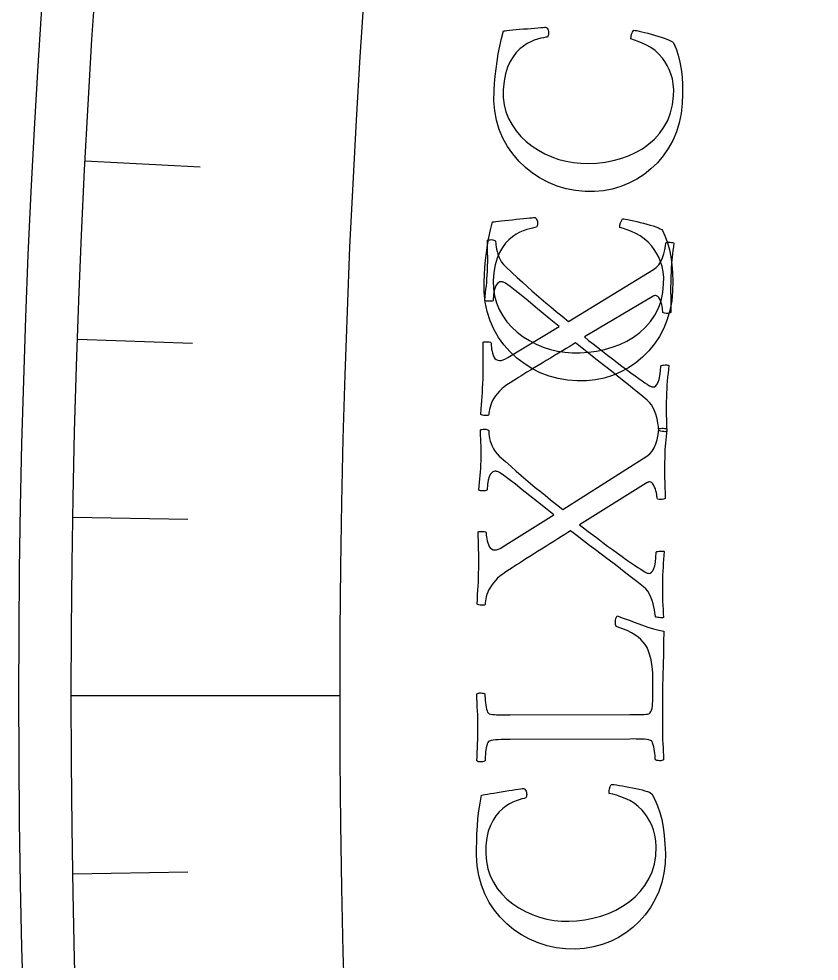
# Model space of a CAD drawing. Header units: millimetres. Extents: x -76 to 76, y -76 to 98.
# Drawn here: x -76 to -70.08, y -1.97 to 5.01 of the extents above; entities that cross this region are included whole.
import ezdxf

# ---------------------------------------------------------------- set-up
doc = ezdxf.new("R2010")
doc.units = ezdxf.units.MM
for name, color, linetype in [('CUT_OUTER', 1, 'Continuous'), ('ENGRAVE', 7, 'Continuous'), ('ENGRAVE_FINE', 8, 'Continuous'), ('TEXT', 5, 'Continuous')]:
    doc.layers.add(name, color=color, linetype=linetype)

msp = doc.modelspace()

# ---------------------------------------------------------------- linework, layer by layer
at = {"layer": 'CUT_OUTER'}
msp.add_lwpolyline([(-75.9642, -2.3313), (-75.9771, -1.8651), (-75.9871, -1.3989), (-75.9943, -0.9326), (-75.9986, -0.4663), (-76, 0), (-75.9986, 0.4663), (-75.9943, 0.9326), (-75.9871, 1.3989), (-75.9771, 1.8651), (-75.9642, 2.3313), (-75.9485, 2.7973), (-75.9299, 3.2633), (-75.9085, 3.7291), (-75.8841, 4.1948), (-75.857, 4.6604), (-75.827, 5.1257)], dxfattribs=at)
at = {"layer": 'ENGRAVE'}
msp.add_lwpolyline([(-75.6124, 0), (-73.6227, 0)], dxfattribs=at)
for radius in [75.6124, 73.6227]:
    msp.add_circle((0, 0), radius, dxfattribs=at)
at = {"layer": 'ENGRAVE_FINE'}
for points in [[(-75.5088, 3.9572), (-74.6572, 3.9126)], [(-75.5663, 2.6388), (-74.7141, 2.6091)], [(-75.6009, 1.3196), (-74.7483, 1.3047)], [(-75.6009, -1.3196), (-74.7483, -1.3047)]]:
    msp.add_lwpolyline(points, dxfattribs=at)
at = {"layer": 'TEXT'}
for points in [[(-72.4832, 4.4781), (-72.4794, 4.5303), (-72.4745, 4.5837), (-72.4684, 4.6381), (-72.4611, 4.6937), (-72.4521, 4.75), (-72.4409, 4.8066), (-72.4275, 4.8634), (-72.4119, 4.9204), (-72.4092, 4.9207), (-72.4009, 4.9215), (-72.3872, 4.923), (-72.3679, 4.9249), (-72.345, 4.9272), (-72.3202, 4.9295), (-72.2936, 4.9318), (-72.2651, 4.9341), (-72.2363, 4.9364), (-72.2088, 4.9386), (-72.1827, 4.9408), (-72.1579, 4.9429), (-72.1363, 4.9447), (-72.1196, 4.9459), (-72.1079, 4.9466), (-72.1012, 4.9466), (-72.097, 4.9463), (-72.0929, 4.9438), (-72.0889, 4.9393), (-72.0851, 4.9326), (-72.0819, 4.9247), (-72.0798, 4.9166), (-72.0788, 4.9084), (-72.0788, 4.8999), (-72.0797, 4.8927), (-72.0814, 4.8861), (-72.0838, 4.8801), (-72.0869, 4.8747), (-72.1004, 4.8727), (-72.1171, 4.8695), (-72.1371, 4.865), (-72.1604, 4.8592), (-72.1857, 4.8512), (-72.2118, 4.8401), (-72.2386, 4.8257), (-72.2661, 4.8082), (-72.2932, 4.7866), (-72.3185, 4.7602), (-72.3422, 4.7289), (-72.3642, 4.6928), (-72.3832, 4.6509), (-72.398, 4.6023), (-72.4085, 4.5469), (-72.4147, 4.4847), (-72.4149, 4.4278), (-72.4084, 4.3732), (-72.3953, 4.321), (-72.3754, 4.271), (-72.3498, 4.2238), (-72.3195, 4.1797), (-72.2845, 4.1388), (-72.2447, 4.1009), (-72.2013, 4.0666), (-72.1552, 4.0362), (-72.1066, 4.0098), (-72.0553, 3.9872), (-72.0025, 3.9688), (-71.9493, 3.9549), (-71.8957, 3.9453), (-71.8418, 3.9401), (-71.7814, 3.9389), (-71.7214, 3.9418), (-71.6617, 3.9488), (-71.6023, 3.96), (-71.5443, 3.9754), (-71.4888, 3.9952), (-71.4359, 4.0194), (-71.3855, 4.0479), (-71.3387, 4.0808), (-71.2963, 4.1182), (-71.2585, 4.16), (-71.2252, 4.2063), (-71.1975, 4.2572), (-71.1765, 4.3129), (-71.1622, 4.3733), (-71.1547, 4.4385), (-71.1536, 4.4843), (-71.1565, 4.5268), (-71.1634, 4.566), (-71.1741, 4.6019), (-71.1875, 4.6348), (-71.2025, 4.665), (-71.2189, 4.6925), (-71.2368, 4.7174), (-71.2633, 4.7478), (-71.2916, 4.7741), (-71.3218, 4.7964), (-71.3539, 4.8145), (-71.3859, 4.8294), (-71.4159, 4.8421), (-71.444, 4.8525), (-71.4701, 4.8606), (-71.4694, 4.8783), (-71.4656, 4.895), (-71.4587, 4.9106), (-71.4486, 4.9252), (-71.4394, 4.9241), (-71.4265, 4.9218), (-71.4099, 4.9184), (-71.3897, 4.9137), (-71.3673, 4.9082), (-71.3439, 4.9023), (-71.3197, 4.8959), (-71.2945, 4.8891), (-71.2696, 4.8819), (-71.2462, 4.8746), (-71.2243, 4.8672), (-71.2038, 4.8595), (-71.186, 4.8521), (-71.1718, 4.8451), (-71.1613, 4.8387), (-71.1545, 4.8328), (-71.1356, 4.7877), (-71.1198, 4.7398), (-71.107, 4.6893), (-71.0973, 4.6361), (-71.0907, 4.5794), (-71.0873, 4.5184), (-71.0871, 4.4532), (-71.0899, 4.3836), (-71.0978, 4.3094), (-71.1123, 4.2388), (-71.1332, 4.1718), (-71.1606, 4.1082), (-71.1937, 4.0488), (-71.2316, 3.9939), (-71.2741, 3.9435), (-71.3215, 3.8978), (-71.3728, 3.8571), (-71.4273, 3.8217), (-71.4849, 3.7919), (-71.5456, 3.7674), (-71.6088, 3.7488), (-71.6736, 3.7366), (-71.7401, 3.7306), (-71.8082, 3.731), (-71.8802, 3.738), (-71.9495, 3.7515), (-72.0163, 3.7714), (-72.0804, 3.7977), (-72.1413, 3.8298), (-72.1983, 3.867), (-72.2514, 3.9093), (-72.3007, 3.9567), (-72.3451, 4.0087), (-72.3838, 4.0649), (-72.4168, 4.1253), (-72.444, 4.1899), (-72.4648, 4.2579), (-72.4782, 4.3286), (-72.4844, 4.402), (-72.4832, 4.4781)], [(-72.5568, 3.0622), (-72.5541, 3.1144), (-72.5502, 3.1678), (-72.5451, 3.2224), (-72.5389, 3.2781), (-72.531, 3.3346), (-72.5209, 3.3914), (-72.5086, 3.4484), (-72.4942, 3.5057), (-72.4914, 3.5061), (-72.4832, 3.5071), (-72.4695, 3.5088), (-72.4503, 3.5111), (-72.4274, 3.5139), (-72.4027, 3.5166), (-72.3761, 3.5195), (-72.3476, 3.5223), (-72.3189, 3.5251), (-72.2915, 3.5279), (-72.2654, 3.5306), (-72.2407, 3.5332), (-72.2191, 3.5354), (-72.2025, 3.537), (-72.1908, 3.5378), (-72.1841, 3.538), (-72.1798, 3.5377), (-72.1757, 3.5354), (-72.1716, 3.5309), (-72.1677, 3.5243), (-72.1644, 3.5165), (-72.1621, 3.5084), (-72.1609, 3.5002), (-72.1608, 3.4917), (-72.1615, 3.4845), (-72.163, 3.4779), (-72.1653, 3.4718), (-72.1684, 3.4664), (-72.1818, 3.4641), (-72.1984, 3.4606), (-72.2184, 3.4557), (-72.2415, 3.4495), (-72.2667, 3.441), (-72.2925, 3.4293), (-72.319, 3.4144), (-72.3462, 3.3964), (-72.3728, 3.3743), (-72.3977, 3.3474), (-72.4207, 3.3157), (-72.442, 3.2792), (-72.4602, 3.2369), (-72.474, 3.1879), (-72.4834, 3.1323), (-72.4884, 3.0701), (-72.4875, 3.0132), (-72.48, 2.9588), (-72.4658, 2.9068), (-72.445, 2.8572), (-72.4185, 2.8105), (-72.3874, 2.767), (-72.3515, 2.7267), (-72.311, 2.6897), (-72.2669, 2.6562), (-72.2203, 2.6268), (-72.1711, 2.6012), (-72.1194, 2.5797), (-72.0662, 2.5623), (-72.0128, 2.5494), (-71.959, 2.5409), (-71.905, 2.5368), (-71.8447, 2.5367), (-71.7847, 2.5408), (-71.7251, 2.549), (-71.6659, 2.5613), (-71.6082, 2.5779), (-71.5532, 2.5988), (-71.5008, 2.624), (-71.4509, 2.6534), (-71.4047, 2.6873), (-71.3631, 2.7255), (-71.3261, 2.768), (-71.2937, 2.815), (-71.267, 2.8664), (-71.2471, 2.9225), (-71.234, 2.9831), (-71.2277, 3.0484), (-71.2276, 3.0943), (-71.2314, 3.1367), (-71.2389, 3.1758), (-71.2504, 3.2114), (-71.2645, 3.2441), (-71.28, 3.274), (-71.2969, 3.3012), (-71.3154, 3.3257), (-71.3424, 3.3556), (-71.3713, 3.3814), (-71.4019, 3.403), (-71.4343, 3.4205), (-71.4666, 3.4348), (-71.4969, 3.4469), (-71.5251, 3.4567), (-71.5513, 3.4644), (-71.551, 3.4821), (-71.5475, 3.4988), (-71.5409, 3.5145), (-71.5311, 3.5294), (-71.5219, 3.5284), (-71.5089, 3.5264), (-71.4923, 3.5233), (-71.4721, 3.519), (-71.4495, 3.514), (-71.426, 3.5085), (-71.4016, 3.5026), (-71.3764, 3.4962), (-71.3513, 3.4896), (-71.3278, 3.4827), (-71.3057, 3.4757), (-71.2851, 3.4685), (-71.2671, 3.4614), (-71.2528, 3.4547), (-71.2422, 3.4485), (-71.2353, 3.4427), (-71.2155, 3.398), (-71.1988, 3.3504), (-71.185, 3.3002), (-71.1743, 3.2472), (-71.1666, 3.1906), (-71.162, 3.1297), (-71.1604, 3.0645), (-71.1619, 2.9948), (-71.1684, 2.9205), (-71.1815, 2.8497), (-71.2011, 2.7822), (-71.2273, 2.7182), (-71.2592, 2.658), (-71.296, 2.6024), (-71.3375, 2.5513), (-71.384, 2.5046), (-71.4345, 2.4629), (-71.4883, 2.4265), (-71.5453, 2.3955), (-71.6055, 2.3699), (-71.6683, 2.3501), (-71.7329, 2.3365), (-71.7993, 2.3293), (-71.8674, 2.3284), (-71.9395, 2.334), (-72.009, 2.3461), (-72.0762, 2.3646), (-72.1408, 2.3897), (-72.2023, 2.4206), (-72.26, 2.4567), (-72.314, 2.498), (-72.3641, 2.5444), (-72.4096, 2.5955), (-72.4494, 2.651), (-72.4835, 2.7107), (-72.512, 2.7747), (-72.5341, 2.8423), (-72.5489, 2.9128), (-72.5565, 2.9861), (-72.5568, 3.0622)], [(-72.5644, 2.3456), (-72.5634, 2.3836), (-72.5627, 2.4199), (-72.5626, 2.4547), (-72.5628, 2.4878), (-72.5633, 2.5201), (-72.5635, 2.552), (-72.5637, 2.5837), (-72.5637, 2.6151), (-72.5583, 2.6168), (-72.5508, 2.6178), (-72.5412, 2.6183), (-72.5295, 2.6182), (-72.5184, 2.6172), (-72.5105, 2.6153), (-72.5058, 2.6124), (-72.5044, 2.6086), (-72.5043, 2.6001), (-72.5037, 2.5898), (-72.5025, 2.5775), (-72.5007, 2.5633), (-72.498, 2.5484), (-72.4943, 2.534), (-72.4894, 2.5201), (-72.4835, 2.5067), (-72.4761, 2.4951), (-72.4669, 2.4867), (-72.4559, 2.4815), (-72.443, 2.4794), (-72.4303, 2.4806), (-72.4157, 2.485), (-72.3991, 2.4924), (-72.3805, 2.5031), (-72.0021, 2.7318), (-72.062, 2.7806), (-72.1201, 2.8284), (-72.1764, 2.8751), (-72.2308, 2.9207), (-72.2813, 2.9628), (-72.326, 2.9988), (-72.3648, 3.0286), (-72.3977, 3.0523), (-72.4029, 3.0554), (-72.4081, 3.0579), (-72.4133, 3.0596), (-72.4186, 3.0607), (-72.4234, 3.0614), (-72.4271, 3.0619), (-72.4297, 3.0622), (-72.4313, 3.0623), (-72.4391, 3.061), (-72.4475, 3.0566), (-72.4566, 3.0489), (-72.4664, 3.038), (-72.4754, 3.0215), (-72.4824, 2.9972), (-72.4873, 2.9649), (-72.4902, 2.9248), (-72.4927, 2.922), (-72.4981, 2.92), (-72.5062, 2.9187), (-72.517, 2.9183), (-72.5284, 2.9186), (-72.538, 2.9194), (-72.5458, 2.9209), (-72.5519, 2.9229), (-72.5487, 2.9532), (-72.5456, 2.9817), (-72.5427, 3.0085), (-72.54, 3.0335), (-72.5375, 3.0583), (-72.5354, 3.0843), (-72.5337, 3.1115), (-72.5322, 3.1399), (-72.5308, 3.1792), (-72.53, 3.2153), (-72.5299, 3.2482), (-72.5304, 3.2778), (-72.5312, 3.3047), (-72.5318, 3.3291), (-72.5322, 3.3511), (-72.5325, 3.3707), (-72.5274, 3.3724), (-72.5207, 3.3736), (-72.5124, 3.3744), (-72.5025, 3.3747), (-72.4926, 3.374), (-72.484, 3.3719), (-72.4769, 3.3684), (-72.4711, 3.3635), (-72.4711, 3.3577), (-72.4705, 3.3487), (-72.4694, 3.3366), (-72.4678, 3.3213), (-72.4651, 3.3041), (-72.4609, 3.286), (-72.4551, 3.267), (-72.4477, 3.2472), (-72.4384, 3.2273), (-72.4268, 3.2083), (-72.413, 3.1901), (-72.3968, 3.1728), (-72.3523, 3.1323), (-72.3108, 3.0946), (-72.2724, 3.0596), (-72.2371, 3.0273), (-72.2031, 2.9965), (-72.1689, 2.9662), (-72.1343, 2.9363), (-72.0995, 2.9069), (-72.0628, 2.8763), (-72.0228, 2.8433), (-71.9794, 2.8078), (-71.9326, 2.7697), (-71.3041, 3.1525), (-71.2826, 3.1683), (-71.2642, 3.1883), (-71.2487, 3.2124), (-71.2363, 3.2405), (-71.2266, 3.2701), (-71.2193, 3.2985), (-71.2144, 3.3257), (-71.212, 3.3517), (-71.2067, 3.3541), (-71.1996, 3.3556), (-71.1906, 3.356), (-71.1799, 3.3554), (-71.1694, 3.3544), (-71.1614, 3.3532), (-71.1557, 3.3521), (-71.1524, 3.351), (-71.1559, 3.3215), (-71.1591, 3.2942), (-71.162, 3.2689), (-71.1648, 3.2457), (-71.1672, 3.2225), (-71.1694, 3.1968), (-71.1712, 3.1687), (-71.1728, 3.1382), (-71.1744, 3.0963), (-71.1755, 3.0571), (-71.1761, 3.0207), (-71.1761, 2.987), (-71.1758, 2.9534), (-71.1756, 2.9169), (-71.1752, 2.8777), (-71.1748, 2.8357), (-71.1803, 2.8323), (-71.1878, 2.8299), (-71.1975, 2.8287), (-71.2092, 2.8286), (-71.2203, 2.8296), (-71.2282, 2.8315), (-71.2329, 2.8343), (-71.2343, 2.8381), (-71.2344, 2.8455), (-71.2352, 2.8548), (-71.2368, 2.8662), (-71.239, 2.8796), (-71.2421, 2.8938), (-71.2461, 2.9077), (-71.2511, 2.9212), (-71.257, 2.9343), (-71.2638, 2.9457), (-71.2714, 2.954), (-71.2797, 2.9591), (-71.2889, 2.9611), (-71.2912, 2.961), (-71.294, 2.9605), (-71.2971, 2.9596), (-71.3007, 2.9584), (-71.3043, 2.9569), (-71.3075, 2.9552), (-71.3103, 2.9534), (-71.3127, 2.9514), (-71.8136, 2.6542), (-71.7828, 2.6291), (-71.7503, 2.6031), (-71.7161, 2.5761), (-71.6802, 2.5481), (-71.6437, 2.5199), (-71.6075, 2.4921), (-71.5717, 2.4647), (-71.5363, 2.4378), (-71.502, 2.412), (-71.4699, 2.3883), (-71.4398, 2.3664), (-71.4117, 2.3466), (-71.3867, 2.3292), (-71.3659, 2.3148), (-71.3493, 2.3036), (-71.3368, 2.2954), (-71.3345, 2.2941), (-71.3316, 2.2925), (-71.3282, 2.2907), (-71.3243, 2.2886), (-71.3199, 2.2866), (-71.3153, 2.2851), (-71.3104, 2.2842), (-71.3053, 2.2838), (-71.2958, 2.2857), (-71.2867, 2.2922), (-71.2777, 2.3031), (-71.2691, 2.3186), (-71.2614, 2.3395), (-71.2555, 2.3668), (-71.2514, 2.4006), (-71.249, 2.4407), (-71.2438, 2.4434), (-71.2366, 2.4453), (-71.2277, 2.4465), (-71.2169, 2.447), (-71.2064, 2.4468), (-71.1983, 2.4461), (-71.1927, 2.4448), (-71.1894, 2.4429), (-71.1924, 2.4143), (-71.1953, 2.3854), (-71.1981, 2.3563), (-71.2007, 2.3269), (-71.2031, 2.2975), (-71.205, 2.2684), (-71.2065, 2.2395), (-71.2076, 2.2108), (-71.2086, 2.1721), (-71.2091, 2.1363), (-71.2091, 2.1034), (-71.2086, 2.0734), (-71.2077, 2.0446), (-71.2068, 2.0152), (-71.2057, 1.9853), (-71.2045, 1.9549), (-71.2106, 1.9534), (-71.2181, 1.9529), (-71.2271, 1.9533), (-71.2374, 1.9547), (-71.2474, 1.9565), (-71.2552, 1.9581), (-71.2606, 1.9595), (-71.2639, 1.9607), (-71.2641, 1.9671), (-71.2652, 1.978), (-71.2671, 1.9932), (-71.2699, 2.0127), (-71.2737, 2.0349), (-71.2792, 2.058), (-71.2862, 2.0819), (-71.2948, 2.1066), (-71.3052, 2.1304), (-71.3176, 2.1515), (-71.3322, 2.1699), (-71.3488, 2.1855), (-71.3975, 2.2253), (-71.4442, 2.2633), (-71.4887, 2.2993), (-71.5312, 2.3335), (-71.5727, 2.3667), (-71.6144, 2.3998), (-71.6561, 2.4327), (-71.698, 2.4657), (-71.7408, 2.4993), (-71.7852, 2.5345), (-71.8313, 2.5713), (-71.879, 2.6096), (-71.8997, 2.5978), (-71.9227, 2.5842), (-71.9481, 2.569), (-71.9757, 2.5522), (-72.0049, 2.5344), (-72.0347, 2.5163), (-72.0652, 2.4979), (-72.0963, 2.4793), (-72.1272, 2.4609), (-72.1571, 2.4429), (-72.1859, 2.4253), (-72.2136, 2.4083), (-72.2395, 2.3923), (-72.2629, 2.3777), (-72.284, 2.3648), (-72.3026, 2.3533), (-72.3178, 2.3439), (-72.3286, 2.3372), (-72.3351, 2.3332), (-72.3373, 2.3318), (-72.364, 2.3157), (-72.3877, 2.2999), (-72.4086, 2.2843), (-72.4265, 2.2691), (-72.4425, 2.2533), (-72.4578, 2.2359), (-72.4723, 2.2171), (-72.4861, 2.1967), (-72.4945, 2.1825), (-72.5016, 2.1673), (-72.5076, 2.1511), (-72.5124, 2.134), (-72.5162, 2.1173), (-72.5189, 2.1027), (-72.5207, 2.09), (-72.5215, 2.0793), (-72.5232, 2.0756), (-72.528, 2.073), (-72.536, 2.0717), (-72.5472, 2.0714), (-72.5589, 2.0723), (-72.5684, 2.0742), (-72.5758, 2.0771), (-72.581, 2.081), (-72.5788, 2.1183), (-72.5765, 2.1528), (-72.5741, 2.1845), (-72.5717, 2.2133), (-72.5695, 2.2421), (-72.5675, 2.2738), (-72.5658, 2.3083), (-72.5644, 2.3456)], [(-72.5962, 0.9414), (-72.5959, 0.9794), (-72.596, 1.0157), (-72.5965, 1.0505), (-72.5974, 1.0836), (-72.5984, 1.1158), (-72.5993, 1.1478), (-72.6001, 1.1794), (-72.6007, 1.2108), (-72.5954, 1.2126), (-72.5879, 1.2138), (-72.5783, 1.2145), (-72.5666, 1.2145), (-72.5555, 1.2138), (-72.5475, 1.2121), (-72.5428, 1.2093), (-72.5413, 1.2055), (-72.5411, 1.197), (-72.5402, 1.1867), (-72.5388, 1.1744), (-72.5367, 1.1602), (-72.5337, 1.1454), (-72.5297, 1.131), (-72.5246, 1.1172), (-72.5184, 1.104), (-72.5108, 1.0926), (-72.5015, 1.0843), (-72.4903, 1.0793), (-72.4774, 1.0775), (-72.4647, 1.079), (-72.4502, 1.0836), (-72.4337, 1.0914), (-72.4154, 1.1024), (-72.0415, 1.3383), (-72.1024, 1.386), (-72.1614, 1.4327), (-72.2185, 1.4783), (-72.2738, 1.5229), (-72.3251, 1.5639), (-72.3705, 1.599), (-72.4098, 1.6281), (-72.4432, 1.6512), (-72.4484, 1.6542), (-72.4537, 1.6565), (-72.459, 1.6582), (-72.4643, 1.6592), (-72.469, 1.6598), (-72.4727, 1.6602), (-72.4754, 1.6604), (-72.477, 1.6605), (-72.4847, 1.6591), (-72.4931, 1.6545), (-72.502, 1.6466), (-72.5116, 1.6355), (-72.5203, 1.6189), (-72.5268, 1.5944), (-72.5311, 1.5621), (-72.5332, 1.5219), (-72.5357, 1.519), (-72.541, 1.5169), (-72.5491, 1.5155), (-72.5599, 1.5149), (-72.5713, 1.5149), (-72.5809, 1.5156), (-72.5888, 1.5169), (-72.5949, 1.5189), (-72.5922, 1.5492), (-72.5897, 1.5777), (-72.5873, 1.6046), (-72.5851, 1.6296), (-72.5831, 1.6544), (-72.5815, 1.6804), (-72.5803, 1.7077), (-72.5794, 1.7362), (-72.5787, 1.7755), (-72.5786, 1.8116), (-72.5791, 1.8444), (-72.5802, 1.8741), (-72.5815, 1.9009), (-72.5826, 1.9253), (-72.5835, 1.9473), (-72.5841, 1.9669), (-72.579, 1.9687), (-72.5724, 1.9701), (-72.5641, 1.971), (-72.5543, 1.9714), (-72.5443, 1.971), (-72.5357, 1.9691), (-72.5285, 1.9657), (-72.5226, 1.9609), (-72.5225, 1.955), (-72.5217, 1.9461), (-72.5204, 1.934), (-72.5185, 1.9188), (-72.5155, 1.9016), (-72.5109, 1.8836), (-72.5047, 1.8647), (-72.497, 1.845), (-72.4873, 1.8254), (-72.4754, 1.8066), (-72.4611, 1.7887), (-72.4446, 1.7716), (-72.3993, 1.732), (-72.3571, 1.6951), (-72.3181, 1.6609), (-72.2821, 1.6293), (-72.2476, 1.5992), (-72.2127, 1.5695), (-72.1776, 1.5403), (-72.1422, 1.5115), (-72.105, 1.4817), (-72.0643, 1.4495), (-72.0202, 1.4148), (-71.9727, 1.3776), (-71.3517, 1.7725), (-71.3306, 1.7887), (-71.3125, 1.8091), (-71.2975, 1.8334), (-71.2856, 1.8618), (-71.2765, 1.8916), (-71.2697, 1.9201), (-71.2654, 1.9474), (-71.2635, 1.9734), (-71.2583, 1.976), (-71.2512, 1.9776), (-71.2422, 1.9782), (-71.2315, 1.9778), (-71.221, 1.9769), (-71.2129, 1.976), (-71.2072, 1.975), (-71.204, 1.9739), (-71.2068, 1.9444), (-71.2095, 1.9169), (-71.212, 1.8916), (-71.2142, 1.8684), (-71.2162, 1.8451), (-71.2179, 1.8194), (-71.2192, 1.7912), (-71.2202, 1.7607), (-71.221, 1.7188), (-71.2213, 1.6796), (-71.2212, 1.6432), (-71.2206, 1.6096), (-71.2197, 1.5759), (-71.2187, 1.5395), (-71.2176, 1.5003), (-71.2164, 1.4583), (-71.2218, 1.4547), (-71.2293, 1.4522), (-71.2389, 1.4508), (-71.2506, 1.4505), (-71.2617, 1.4513), (-71.2696, 1.453), (-71.2744, 1.4558), (-71.2759, 1.4595), (-71.2761, 1.4669), (-71.2771, 1.4762), (-71.2789, 1.4876), (-71.2814, 1.5009), (-71.2848, 1.5151), (-71.289, 1.5288), (-71.2943, 1.5422), (-71.3004, 1.5553), (-71.3074, 1.5665), (-71.3152, 1.5746), (-71.3236, 1.5796), (-71.3328, 1.5814), (-71.3351, 1.5812), (-71.3379, 1.5807), (-71.341, 1.5798), (-71.3446, 1.5785), (-71.3481, 1.5769), (-71.3513, 1.5752), (-71.3541, 1.5733), (-71.3564, 1.5713), (-71.8515, 1.2644), (-71.8202, 1.24), (-71.7872, 1.2146), (-71.7525, 1.1882), (-71.7161, 1.1609), (-71.679, 1.1334), (-71.6423, 1.1063), (-71.606, 1.0797), (-71.57, 1.0534), (-71.5353, 1.0284), (-71.5027, 1.0052), (-71.4722, 0.984), (-71.4437, 0.9646), (-71.4184, 0.9477), (-71.3974, 0.9338), (-71.3805, 0.9229), (-71.3679, 0.9149), (-71.3655, 0.9137), (-71.3626, 0.9122), (-71.3591, 0.9104), (-71.3552, 0.9084), (-71.3508, 0.9065), (-71.3462, 0.9051), (-71.3413, 0.9042), (-71.3361, 0.9039), (-71.3267, 0.906), (-71.3177, 0.9127), (-71.309, 0.9238), (-71.3006, 0.9394), (-71.2933, 0.9605), (-71.288, 0.9879), (-71.2845, 1.0217), (-71.2829, 1.0619), (-71.2777, 1.0647), (-71.2706, 1.0667), (-71.2617, 1.0681), (-71.2509, 1.0688), (-71.2404, 1.0689), (-71.2323, 1.0683), (-71.2266, 1.0671), (-71.2233, 1.0652), (-71.2258, 1.0366), (-71.2282, 1.0077), (-71.2304, 0.9785), (-71.2324, 0.9491), (-71.2342, 0.9196), (-71.2356, 0.8905), (-71.2365, 0.8615), (-71.2371, 0.8329), (-71.2373, 0.7942), (-71.2371, 0.7584), (-71.2365, 0.7254), (-71.2354, 0.6954), (-71.234, 0.6666), (-71.2324, 0.6373), (-71.2308, 0.6074), (-71.229, 0.577), (-71.235, 0.5754), (-71.2425, 0.5747), (-71.2515, 0.575), (-71.2619, 0.5762), (-71.2719, 0.5778), (-71.2797, 0.5793), (-71.2852, 0.5806), (-71.2885, 0.5817), (-71.2889, 0.5881), (-71.2902, 0.5989), (-71.2924, 0.6141), (-71.2955, 0.6336), (-71.2998, 0.6557), (-71.3057, 0.6787), (-71.3131, 0.7024), (-71.3222, 0.727), (-71.333, 0.7506), (-71.3459, 0.7714), (-71.3608, 0.7895), (-71.3777, 0.8049), (-71.4272, 0.8437), (-71.4746, 0.8807), (-71.5198, 0.9159), (-71.563, 0.9492), (-71.6051, 0.9816), (-71.6474, 1.0139), (-71.6898, 1.0461), (-71.7323, 1.0782), (-71.7757, 1.111), (-71.8208, 1.1453), (-71.8676, 1.1812), (-71.916, 1.2186), (-71.9365, 1.2063), (-71.9593, 1.1924), (-71.9843, 1.1767), (-72.0116, 1.1593), (-72.0404, 1.1409), (-72.0699, 1.1223), (-72.1, 1.1034), (-72.1308, 1.0842), (-72.1614, 1.0651), (-72.1909, 1.0465), (-72.2193, 1.0284), (-72.2466, 1.0108), (-72.2722, 0.9943), (-72.2954, 0.9793), (-72.3162, 0.9659), (-72.3346, 0.9541), (-72.3496, 0.9444), (-72.3603, 0.9375), (-72.3667, 0.9334), (-72.3689, 0.932), (-72.3952, 0.9154), (-72.4187, 0.8991), (-72.4392, 0.8831), (-72.4568, 0.8676), (-72.4725, 0.8514), (-72.4875, 0.8338), (-72.5017, 0.8146), (-72.515, 0.794), (-72.5231, 0.7796), (-72.53, 0.7643), (-72.5357, 0.748), (-72.5402, 0.7308), (-72.5436, 0.7141), (-72.546, 0.6994), (-72.5476, 0.6867), (-72.5481, 0.676), (-72.5498, 0.6722), (-72.5546, 0.6696), (-72.5625, 0.668), (-72.5737, 0.6676), (-72.5854, 0.6682), (-72.5949, 0.6699), (-72.6024, 0.6727), (-72.6076, 0.6765), (-72.6062, 0.7139), (-72.6045, 0.7484), (-72.6028, 0.7801), (-72.601, 0.809), (-72.5992, 0.8378), (-72.5979, 0.8695), (-72.5969, 0.904), (-72.5962, 0.9414)], [(-71.4777, -0.1421), (-71.4753, -0.1421), (-71.4724, -0.1421), (-71.469, -0.1421), (-71.465, -0.1421), (-71.4547, -0.1421), (-71.4429, -0.142), (-71.4297, -0.142), (-71.415, -0.142), (-71.4, -0.1418), (-71.3855, -0.1414), (-71.3718, -0.1407), (-71.3587, -0.1397), (-71.3473, -0.1384), (-71.3385, -0.1365), (-71.3324, -0.1341), (-71.329, -0.1312), (-71.3223, -0.12), (-71.317, -0.1077), (-71.3133, -0.0941), (-71.311, -0.0793), (-71.3096, -0.0618), (-71.3086, -0.0399), (-71.308, -0.0137), (-71.3078, 0.0169), (-71.3077, 0.1333), (-71.3085, 0.1637), (-71.311, 0.1955), (-71.3152, 0.2287), (-71.3212, 0.2635), (-71.3289, 0.2972), (-71.3387, 0.3273), (-71.3505, 0.3539), (-71.3642, 0.3769), (-71.3793, 0.3957), (-71.397, 0.4139), (-71.4173, 0.4315), (-71.4403, 0.4483), (-71.4668, 0.4645), (-71.4975, 0.4797), (-71.5325, 0.4941), (-71.5717, 0.5076), (-71.5773, 0.5111), (-71.5812, 0.5172), (-71.5835, 0.526), (-71.5843, 0.5374), (-71.5833, 0.5549), (-71.5808, 0.5692), (-71.5768, 0.5804), (-71.5711, 0.5883), (-71.5281, 0.5727), (-71.4837, 0.5565), (-71.438, 0.5397), (-71.3909, 0.5222), (-71.345, 0.5059), (-71.3024, 0.4927), (-71.2633, 0.4826), (-71.2276, 0.4755), (-71.2284, 0.3922), (-71.2296, 0.3091), (-71.2312, 0.2263), (-71.2333, 0.1437), (-71.2353, 0.0587), (-71.2366, -0.0317), (-71.2373, -0.1274), (-71.2373, -0.2283), (-71.237, -0.2633), (-71.2363, -0.2965), (-71.2351, -0.3278), (-71.2336, -0.3572), (-71.2321, -0.386), (-71.2309, -0.4153), (-71.2301, -0.4452), (-71.2297, -0.4756), (-71.2347, -0.4792), (-71.2414, -0.4817), (-71.2496, -0.483), (-71.2594, -0.4832), (-71.2693, -0.4824), (-71.2775, -0.4809), (-71.2842, -0.4788), (-71.2892, -0.476), (-71.2895, -0.4683), (-71.2902, -0.458), (-71.2912, -0.445), (-71.2927, -0.4294), (-71.2947, -0.4127), (-71.2974, -0.3964), (-71.3008, -0.3805), (-71.3048, -0.365), (-71.3092, -0.3514), (-71.3139, -0.3415), (-71.3189, -0.3351), (-71.3241, -0.3323), (-71.3378, -0.3286), (-71.3533, -0.3258), (-71.3707, -0.324), (-71.39, -0.323), (-71.4106, -0.3227), (-71.432, -0.3224), (-71.4542, -0.3223), (-71.4771, -0.3224), (-72.3635, -0.3264), (-72.3865, -0.3266), (-72.4089, -0.3269), (-72.4306, -0.3273), (-72.4517, -0.3279), (-72.4714, -0.329), (-72.4891, -0.331), (-72.5049, -0.3339), (-72.5186, -0.3378), (-72.5246, -0.3408), (-72.5297, -0.3473), (-72.5341, -0.3575), (-72.5376, -0.3713), (-72.5405, -0.3871), (-72.543, -0.4033), (-72.5451, -0.42), (-72.5468, -0.437), (-72.5481, -0.4529), (-72.549, -0.4661), (-72.5495, -0.4766), (-72.5497, -0.4844), (-72.5547, -0.4873), (-72.5613, -0.4896), (-72.5695, -0.4912), (-72.5794, -0.4921), (-72.5892, -0.4921), (-72.5974, -0.4909), (-72.6041, -0.4884), (-72.6092, -0.4848), (-72.6083, -0.4526), (-72.6072, -0.4207), (-72.606, -0.389), (-72.6046, -0.3576), (-72.6033, -0.3265), (-72.6025, -0.2957), (-72.602, -0.2651), (-72.6019, -0.2348), (-72.6022, -0.2038), (-72.6029, -0.1732), (-72.6039, -0.1429), (-72.6054, -0.1131), (-72.607, -0.0831), (-72.6084, -0.0525), (-72.6097, -0.0212), (-72.6108, 0.0108), (-72.6057, 0.0145), (-72.5991, 0.017), (-72.5909, 0.0182), (-72.581, 0.0183), (-72.5712, 0.0174), (-72.563, 0.0159), (-72.5563, 0.0137), (-72.5513, 0.0108), (-72.5511, 0.003), (-72.5505, -0.0075), (-72.5495, -0.0207), (-72.5481, -0.0366), (-72.5463, -0.0535), (-72.5441, -0.07), (-72.5415, -0.0858), (-72.5385, -0.1012), (-72.5348, -0.1146), (-72.5304, -0.1248), (-72.5253, -0.1318), (-72.5193, -0.1356), (-72.5078, -0.1384), (-72.4948, -0.1406), (-72.4802, -0.1421), (-72.464, -0.143), (-72.4466, -0.1434), (-72.4284, -0.1437), (-72.4094, -0.1439), (-72.3896, -0.1439), (-72.3864, -0.1439), (-72.3832, -0.1439), (-72.38, -0.1439), (-72.3768, -0.1439), (-72.3737, -0.1439), (-72.3705, -0.1439), (-72.3673, -0.1439), (-72.3641, -0.1439)], [(-72.6117, -1.1851), (-72.6121, -1.1328), (-72.6113, -1.0793), (-72.6094, -1.0245), (-72.6065, -0.9685), (-72.6019, -0.9117), (-72.5951, -0.8544), (-72.5862, -0.7967), (-72.5751, -0.7387), (-72.5724, -0.7382), (-72.5643, -0.7367), (-72.5507, -0.7342), (-72.5317, -0.7307), (-72.509, -0.7266), (-72.4844, -0.7224), (-72.458, -0.7181), (-72.4298, -0.7136), (-72.4013, -0.709), (-72.3741, -0.7047), (-72.3482, -0.7005), (-72.3237, -0.6964), (-72.3023, -0.6929), (-72.2857, -0.6904), (-72.2741, -0.6889), (-72.2674, -0.6884), (-72.2632, -0.6883), (-72.2589, -0.6904), (-72.2546, -0.6947), (-72.2503, -0.7011), (-72.2465, -0.7087), (-72.2438, -0.7165), (-72.2421, -0.7247), (-72.2415, -0.7331), (-72.2418, -0.7404), (-72.2429, -0.7471), (-72.2449, -0.7533), (-72.2476, -0.7589), (-72.2608, -0.7619), (-72.2773, -0.7665), (-72.2969, -0.7725), (-72.3196, -0.7801), (-72.3442, -0.79), (-72.3693, -0.8032), (-72.3949, -0.8196), (-72.421, -0.8392), (-72.4463, -0.8628), (-72.4695, -0.8911), (-72.4907, -0.9241), (-72.5098, -0.9618), (-72.5255, -1.0051), (-72.5364, -1.0547), (-72.5426, -1.1108), (-72.5439, -1.1733), (-72.5397, -1.23), (-72.529, -1.2839), (-72.5118, -1.335), (-72.4881, -1.3832), (-72.459, -1.4283), (-72.4253, -1.4699), (-72.3872, -1.508), (-72.3446, -1.5426), (-72.2986, -1.5734), (-72.2503, -1.6001), (-72.1997, -1.6227), (-72.1468, -1.6412), (-72.0927, -1.6554), (-72.0386, -1.6652), (-71.9845, -1.6706), (-71.9303, -1.6715), (-71.8701, -1.668), (-71.8105, -1.6605), (-71.7515, -1.6488), (-71.6931, -1.633), (-71.6365, -1.6131), (-71.5827, -1.5891), (-71.5319, -1.5608), (-71.4839, -1.5285), (-71.4397, -1.492), (-71.4004, -1.4515), (-71.366, -1.4068), (-71.3364, -1.3581), (-71.3127, -1.3051), (-71.2961, -1.248), (-71.2866, -1.1867), (-71.2841, -1.1211), (-71.2867, -1.0754), (-71.2929, -1.0332), (-71.3028, -0.9947), (-71.3163, -0.9597), (-71.3322, -0.928), (-71.3495, -0.899), (-71.368, -0.8729), (-71.3878, -0.8495), (-71.4166, -0.8212), (-71.4469, -0.7972), (-71.4787, -0.7774), (-71.5121, -0.7618), (-71.5452, -0.7494), (-71.5761, -0.7391), (-71.6049, -0.7309), (-71.6315, -0.7248), (-71.6322, -0.7072), (-71.6297, -0.6903), (-71.624, -0.6741), (-71.6151, -0.6588), (-71.6058, -0.6592), (-71.5928, -0.6604), (-71.576, -0.6626), (-71.5555, -0.6657), (-71.5327, -0.6694), (-71.509, -0.6734), (-71.4843, -0.6779), (-71.4587, -0.6828), (-71.4333, -0.688), (-71.4094, -0.6934), (-71.387, -0.6992), (-71.366, -0.7052), (-71.3476, -0.7112), (-71.3329, -0.717), (-71.322, -0.7226), (-71.3147, -0.728), (-71.2924, -0.7715), (-71.2728, -0.818), (-71.2562, -0.8673), (-71.2424, -0.9196), (-71.2314, -0.9756), (-71.2232, -1.0362), (-71.2179, -1.1012), (-71.2153, -1.1708), (-71.2174, -1.2453), (-71.2263, -1.3168), (-71.242, -1.3853), (-71.2644, -1.4508), (-71.2927, -1.5127), (-71.3261, -1.5704), (-71.3647, -1.6239), (-71.4083, -1.6732), (-71.4563, -1.7178), (-71.5078, -1.7572), (-71.5629, -1.7915), (-71.6216, -1.8206), (-71.6831, -1.8441), (-71.7468, -1.8614), (-71.8126, -1.8725), (-71.8806, -1.8774), (-71.9529, -1.876), (-72.023, -1.868), (-72.0911, -1.8534), (-72.1571, -1.8321), (-72.2203, -1.8048), (-72.2801, -1.7722), (-72.3363, -1.7342), (-72.3891, -1.6908), (-72.4375, -1.6424), (-72.4804, -1.5893), (-72.518, -1.5317), (-72.5502, -1.4695), (-72.5762, -1.4033), (-72.5951, -1.3338), (-72.6069, -1.2611), (-72.6117, -1.1851)]]:
    msp.add_lwpolyline(points, close=True, dxfattribs=at)

doc.saveas('drawing.dxf')
